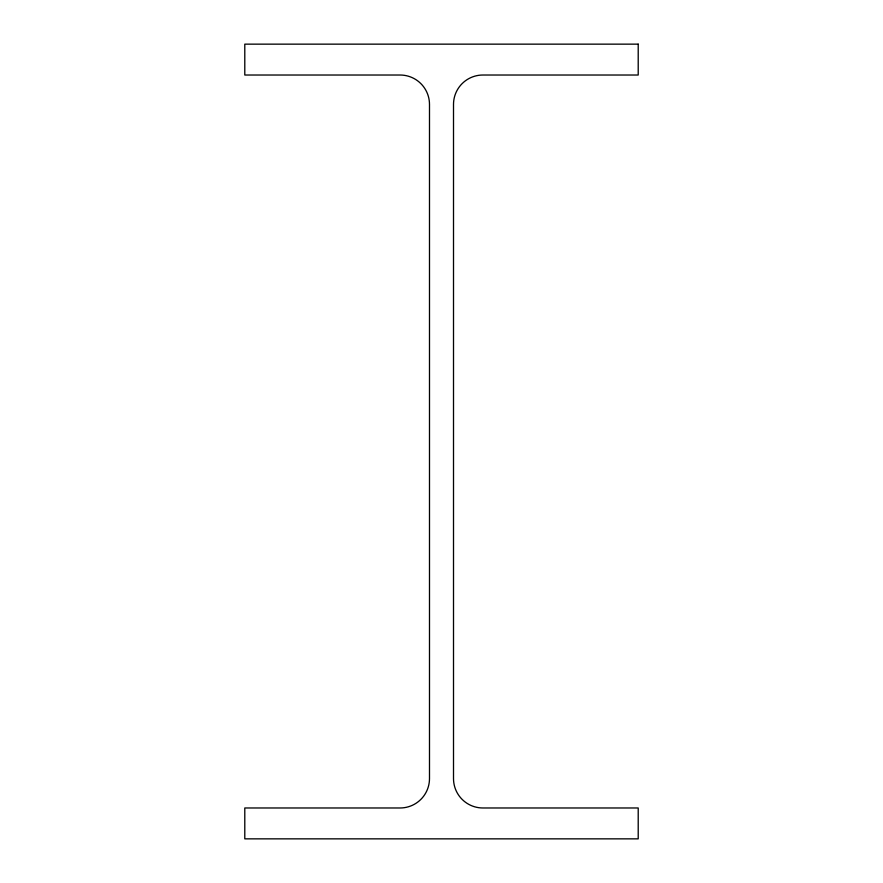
<?xml version="1.0" encoding="UTF-8"?>
<svg xmlns="http://www.w3.org/2000/svg" width="883" height="883" viewBox="0 0 883 883"><rect width="100%" height="100%" fill="white"/><g stroke="black" fill="none" stroke-linecap="round" stroke-linejoin="round"><path stroke-width="1.32" d="M638.21 44.15L244.79 44.15L244.79 75.022L400.098 75.022A29.393 29.393 0 0 1 429.491 104.415L429.491 778.585A29.393 29.393 0 0 1 400.098 807.978L244.79 807.978L244.79 838.85L638.21 838.85L638.21 807.978L482.902 807.978A29.393 29.393 0 0 1 453.509 778.585L453.509 104.415A29.393 29.393 0 0 1 482.902 75.022L638.21 75.022L638.21 44.15"/></g></svg>
